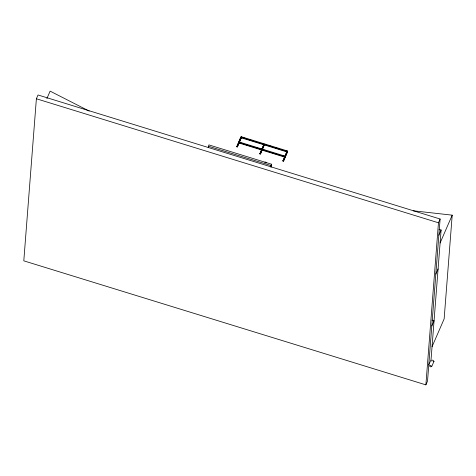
<?xml version="1.0" encoding="UTF-8"?>
<svg xmlns="http://www.w3.org/2000/svg" width="476" height="476" viewBox="0 0 476 476"><rect width="100%" height="100%" fill="white"/><g stroke="black" fill="none" stroke-linecap="round" stroke-linejoin="round"><path stroke-width="0.71" d="M36.384 98.764L23.8 260.842L425.877 384.87L427.525 381.086L440.11 219.008L38.032 94.98L36.384 98.764L438.461 222.792L425.877 384.87M208.226 147.709L208.916 144.9L271.356 164.16L271.13 167.124M236.762 146.798L240.904 136.963L241.499 137.148L237.351 146.977L236.762 146.798L240.904 136.963M284.904 157.175L285.183 156.164L239.065 141.937L238.815 142.508L238.785 142.949L284.904 157.175L285.148 156.61M241.082 137.302L241.046 137.748L287.165 151.975L287.445 150.963L241.326 136.737L241.082 137.302L287.201 151.529L287.165 151.975M241.326 136.737L241.29 137.177L246.259 138.712M259.825 153.909L263.966 144.079L264.555 144.264L260.414 154.093L259.825 153.909L263.936 144.448M260.414 154.093L264.555 144.264M270.665 166.969L271.356 164.16M282.881 161.025L287.028 151.189L287.587 151.743L283.476 161.203L282.881 161.025L286.998 151.558L287.587 151.743M283.476 161.203L287.617 151.374M438.979 229.355L441.109 230.009L431.042 359.672L428.781 364.878M413.198 210.779L452.2 215.158L444.144 318.89L432.053 346.707M46.88 98.597L50.123 91.13L89.191 111.081M237.351 146.977L241.469 137.516M287.201 151.529L287.445 150.963M438.461 222.792L440.11 219.008M438.848 235.215L441.109 230.009M440.104 242.974L452.2 215.158M435.832 274.111L438.093 268.91M431.803 325.977L434.064 320.77L431.934 320.116M431.726 366.52L430.596 365.419L429.358 365.788L430.482 366.889L431.726 366.52L433.987 361.314L432.862 360.213L432.006 360.171L431.619 360.588L431.928 361.213M433.6 361.73L433.987 361.314M249.097 139.587L252.643 140.682M267.548 145.275L271.094 146.37M275.348 147.685L277.478 148.339M284.577 150.529L286.701 151.184M239.029 142.383L241.159 143.038M245.414 144.353L247.544 145.007M254.642 147.197L259.604 148.732M263.865 150.041L265.995 150.702M280.894 155.295L284.44 156.39M238.815 142.508L284.94 156.735M236.792 146.429L237.381 146.608M259.848 153.54L260.443 153.724M282.911 160.656L283.5 160.834M208.339 146.227L270.784 165.487M265.025 162.56A0.69 0.393 23.5 0 1 265.31 162.078A0.69 0.393 23.5 0 1 266.185 162.5A0.69 0.393 23.5 0 1 265.905 162.982"/></g></svg>
